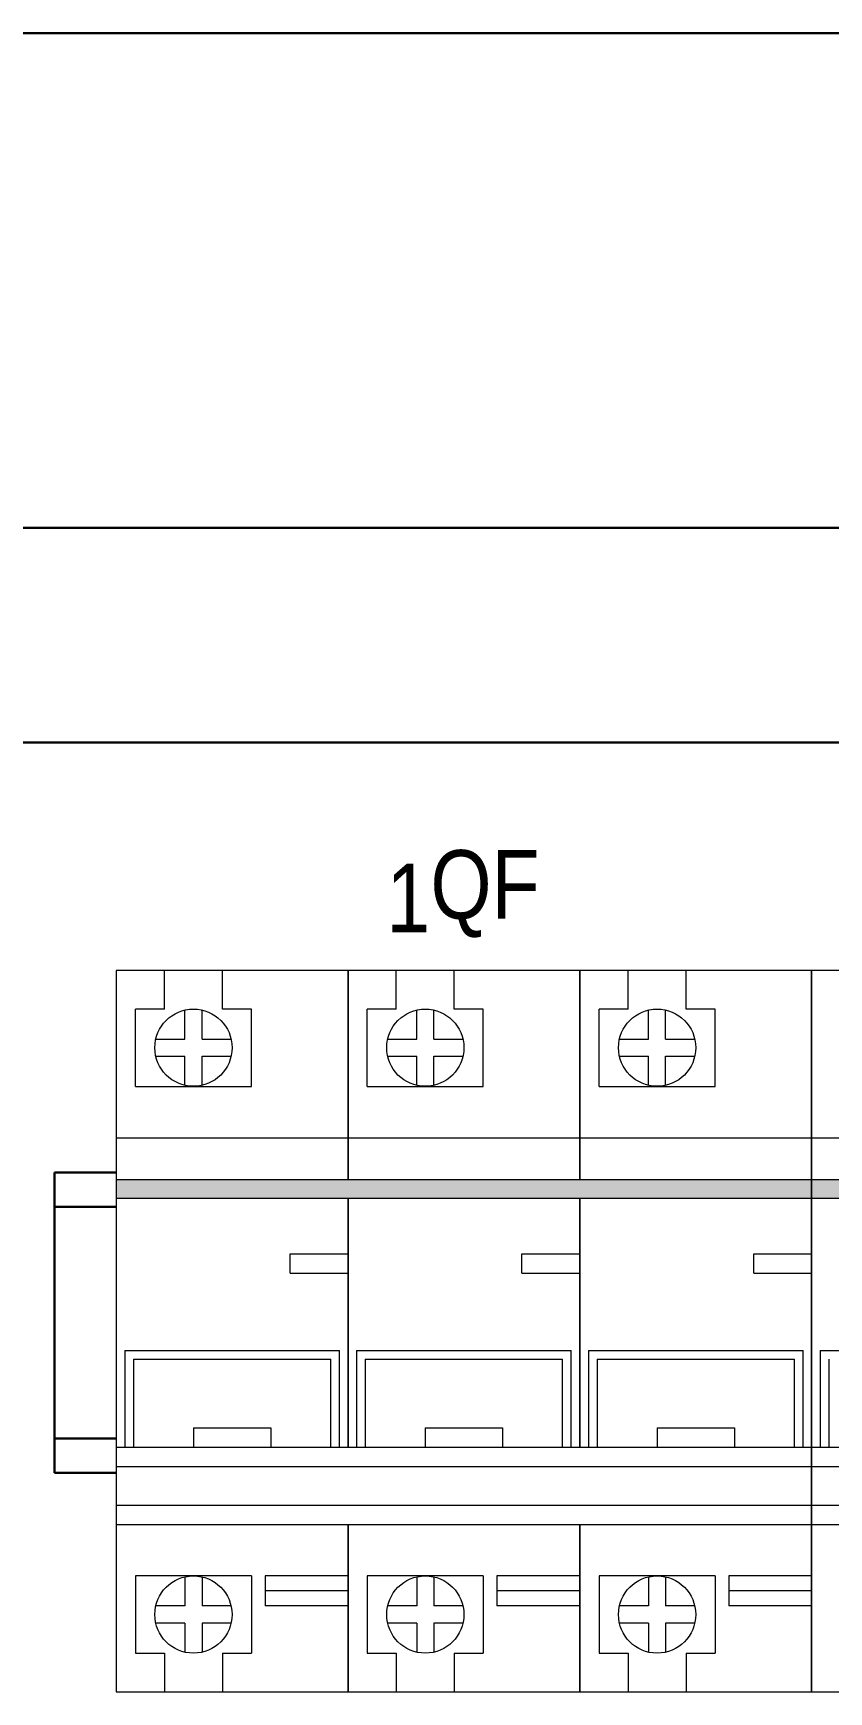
# Model space of a CAD drawing. Header units: millimetres. Extents: x -6000 to 26000, y -6000 to 26000.
# Drawn here: x 85.95 to 98.85, y -4927.23 to -4900.34 of the extents above; entities that cross this region are included whole.
import ezdxf

# ---------------------------------------------------------------- set-up
doc = ezdxf.new("R2010")
doc.units = ezdxf.units.MM
doc.header["$MEASUREMENT"] = 0
for name, color, linetype, lineweight in [('Чертеж и Рисунок_Ном._пера__1', 7, 'Continuous', 15), ('Чертеж и Рисунок_Ном._пера__2', 8, 'Continuous', 15), ('Чертеж и Рисунок_Ном._пера__21', 7, 'Continuous', 30), ('Чертеж и Рисунок_Ном._пера__7', 7, 'Continuous', 15)]:
    doc.layers.add(name, color=color, linetype=linetype, lineweight=lineweight)
doc.styles.add('СГЕНЕРИР_СТИЛЬ_1', font='')
doc.styles.get('СГЕНЕРИР_СТИЛЬ_1').set_extended_font_data('Arial Narrow')

msp = doc.modelspace()

# ---------------------------------------------------------------- hatches: boundary and pattern name
at = {"layer": 'Чертеж и Рисунок_Ном._пера__2', "linetype": 'Continuous', "lineweight": 15}
for points in [[(87.291, -4918.924), (87.291, -4919.224), (98.567, -4919.224), (98.567, -4918.924)], [(98.567, -4918.924), (98.567, -4919.224), (109.843, -4919.224), (109.843, -4918.924)]]:
    msp.add_hatch(color=8, dxfattribs=at).paths.add_polyline_path(points)

# ---------------------------------------------------------------- linework, layer by layer
at = {"layer": 'Чертеж и Рисунок_Ном._пера__2', "color": 8, "linetype": 'Continuous', "lineweight": 15}
for p, q in [((87.291, -4918.924), (98.567, -4918.924)), ((98.567, -4918.924), (109.843, -4918.924)), ((87.291, -4919.224), (98.567, -4919.224)), ((98.567, -4919.224), (109.843, -4919.224))]:
    msp.add_line(p, q, dxfattribs=at)
at = {"layer": 'Чертеж и Рисунок_Ном._пера__21', "color": 7, "linetype": 'Continuous', "lineweight": 30}
for p, q in [((77.532, -4900.341), (161.043, -4900.341)), ((85.187, -4908.361), (153.36, -4908.361)), ((153.36, -4911.838), (85.187, -4911.838)), ((86.292, -4918.807), (87.291, -4918.807)), ((86.292, -4923.675), (86.292, -4918.807)), ((86.292, -4919.363), (87.291, -4919.363)), ((87.291, -4923.119), (86.292, -4923.119)), ((87.291, -4923.675), (86.292, -4923.675))]:
    msp.add_line(p, q, dxfattribs=at)
at = {"layer": 'Чертеж и Рисунок_Ном._пера__7', "color": 7, "linetype": 'Continuous', "lineweight": 15}
for p, q in [((88.074, -4916.159), (88.074, -4915.532)), ((89.014, -4916.159), (89.014, -4915.532)), ((91.833, -4916.159), (91.833, -4915.532)), ((92.773, -4916.159), (92.773, -4915.532)), ((95.591, -4916.159), (95.591, -4915.532)), ((96.531, -4916.159), (96.531, -4915.532)), ((88.074, -4916.159), (87.605, -4916.159)), ((87.605, -4917.412), (87.605, -4916.159)), ((88.405, -4916.646), (88.405, -4916.174)), ((88.683, -4916.646), (88.683, -4916.174)), ((89.484, -4916.159), (89.014, -4916.159)), ((89.484, -4917.412), (89.484, -4916.159)), ((91.833, -4916.159), (91.363, -4916.159)), ((91.363, -4917.412), (91.363, -4916.159)), ((92.164, -4916.646), (92.164, -4916.174)), ((92.442, -4916.646), (92.442, -4916.174)), ((93.242, -4916.159), (92.773, -4916.159)), ((93.242, -4917.412), (93.242, -4916.159)), ((95.591, -4916.159), (95.122, -4916.159)), ((95.122, -4917.412), (95.122, -4916.159)), ((95.922, -4916.646), (95.922, -4916.174)), ((96.2, -4916.646), (96.2, -4916.174)), ((97.001, -4916.159), (96.531, -4916.159)), ((97.001, -4917.412), (97.001, -4916.159)), ((87.933, -4916.646), (88.405, -4916.646)), ((88.095, -4916.646), (88.405, -4916.646)), ((88.683, -4916.646), (89.155, -4916.646)), ((91.692, -4916.646), (92.164, -4916.646)), ((91.854, -4916.646), (92.164, -4916.646)), ((92.442, -4916.646), (92.913, -4916.646)), ((95.451, -4916.646), (95.922, -4916.646)), ((95.613, -4916.646), (95.922, -4916.646)), ((96.2, -4916.646), (96.672, -4916.646)), ((87.933, -4916.924), (88.405, -4916.924)), ((88.405, -4917.396), (88.405, -4916.924)), ((88.683, -4917.396), (88.683, -4916.924)), ((88.683, -4916.924), (89.155, -4916.924)), ((91.692, -4916.924), (92.164, -4916.924)), ((92.164, -4917.396), (92.164, -4916.924)), ((92.442, -4917.396), (92.442, -4916.924)), ((92.442, -4916.924), (92.913, -4916.924)), ((95.451, -4916.924), (95.922, -4916.924)), ((95.922, -4917.396), (95.922, -4916.924)), ((96.2, -4917.396), (96.2, -4916.924)), ((96.2, -4916.924), (96.672, -4916.924)), ((87.605, -4917.412), (89.484, -4917.412)), ((91.363, -4917.412), (93.242, -4917.412)), ((95.122, -4917.412), (97.001, -4917.412)), ((87.291, -4918.247), (91.05, -4918.247)), ((91.05, -4918.247), (94.808, -4918.247)), ((94.808, -4918.247), (98.567, -4918.247)), ((98.567, -4918.247), (102.326, -4918.247)), ((90.11, -4920.126), (91.05, -4920.126)), ((93.869, -4920.126), (94.808, -4920.126)), ((97.627, -4920.126), (98.567, -4920.126)), ((90.11, -4920.439), (91.05, -4920.439)), ((93.869, -4920.439), (94.808, -4920.439)), ((97.627, -4920.439), (98.567, -4920.439)), ((87.431, -4921.692), (90.911, -4921.692)), ((91.189, -4921.692), (94.669, -4921.692)), ((94.948, -4921.692), (98.428, -4921.692)), ((98.706, -4921.692), (102.186, -4921.692)), ((87.57, -4921.831), (90.771, -4921.831)), ((91.328, -4921.831), (94.53, -4921.831)), ((95.087, -4921.831), (98.289, -4921.831)), ((88.544, -4922.945), (89.797, -4922.945)), ((88.544, -4922.945), (88.544, -4923.258)), ((89.797, -4922.945), (89.797, -4923.258)), ((92.303, -4922.945), (93.556, -4922.945)), ((92.303, -4922.945), (92.303, -4923.258)), ((93.556, -4922.945), (93.556, -4923.258)), ((96.061, -4922.945), (97.314, -4922.945)), ((96.061, -4922.945), (96.061, -4923.258)), ((97.314, -4922.945), (97.314, -4923.258)), ((87.291, -4923.258), (98.567, -4923.258)), ((98.567, -4923.258), (109.843, -4923.258)), ((87.291, -4923.571), (98.567, -4923.571)), ((98.567, -4923.571), (109.843, -4923.571)), ((87.291, -4924.198), (98.567, -4924.198)), ((98.567, -4924.198), (109.843, -4924.198)), ((87.291, -4924.511), (98.567, -4924.511)), ((98.567, -4924.511), (109.843, -4924.511)), ((87.605, -4925.346), (87.605, -4926.599)), ((89.484, -4925.346), (87.605, -4925.346)), ((88.405, -4925.362), (88.405, -4925.834)), ((88.683, -4925.362), (88.683, -4925.834)), ((89.484, -4925.346), (89.484, -4926.599)), ((91.05, -4925.346), (89.706, -4925.346)), ((89.706, -4925.346), (89.706, -4925.834)), ((91.363, -4925.346), (91.363, -4926.599)), ((93.242, -4925.346), (91.363, -4925.346)), ((92.164, -4925.362), (92.164, -4925.834)), ((92.442, -4925.362), (92.442, -4925.834)), ((93.242, -4925.346), (93.242, -4926.599)), ((94.808, -4925.346), (93.464, -4925.346)), ((93.464, -4925.346), (93.464, -4925.834)), ((95.122, -4925.346), (95.122, -4926.599)), ((97.001, -4925.346), (95.122, -4925.346)), ((95.922, -4925.362), (95.922, -4925.834)), ((96.2, -4925.362), (96.2, -4925.834)), ((97.001, -4925.346), (97.001, -4926.599)), ((98.567, -4925.346), (97.223, -4925.346)), ((97.223, -4925.346), (97.223, -4925.834)), ((91.05, -4925.59), (89.706, -4925.59)), ((94.808, -4925.59), (93.464, -4925.59)), ((98.567, -4925.59), (97.223, -4925.59)), ((88.405, -4925.834), (87.933, -4925.834)), ((89.155, -4925.834), (88.683, -4925.834)), ((91.05, -4925.834), (89.706, -4925.834)), ((92.164, -4925.834), (91.692, -4925.834)), ((92.913, -4925.834), (92.442, -4925.834)), ((94.808, -4925.834), (93.464, -4925.834)), ((95.922, -4925.834), (95.451, -4925.834)), ((96.672, -4925.834), (96.2, -4925.834)), ((98.567, -4925.834), (97.223, -4925.834)), ((88.405, -4926.112), (87.933, -4926.112)), ((88.405, -4926.112), (88.405, -4926.584)), ((88.683, -4926.112), (88.683, -4926.584)), ((88.993, -4926.112), (88.683, -4926.112)), ((89.155, -4926.112), (88.683, -4926.112)), ((92.164, -4926.112), (91.692, -4926.112)), ((92.164, -4926.112), (92.164, -4926.584)), ((92.442, -4926.112), (92.442, -4926.584)), ((92.751, -4926.112), (92.442, -4926.112)), ((92.913, -4926.112), (92.442, -4926.112)), ((95.922, -4926.112), (95.451, -4926.112)), ((95.922, -4926.112), (95.922, -4926.584)), ((96.2, -4926.112), (96.2, -4926.584)), ((96.51, -4926.112), (96.2, -4926.112)), ((96.672, -4926.112), (96.2, -4926.112)), ((87.605, -4926.599), (88.074, -4926.599)), ((88.074, -4926.599), (88.074, -4927.226)), ((89.014, -4926.599), (89.484, -4926.599)), ((89.014, -4926.599), (89.014, -4927.226)), ((91.363, -4926.599), (91.833, -4926.599)), ((91.833, -4926.599), (91.833, -4927.226)), ((92.773, -4926.599), (93.242, -4926.599)), ((92.773, -4926.599), (92.773, -4927.226)), ((95.122, -4926.599), (95.591, -4926.599)), ((95.591, -4926.599), (95.591, -4927.226)), ((96.531, -4926.599), (97.001, -4926.599)), ((96.531, -4926.599), (96.531, -4927.226))]:
    msp.add_line(p, q, dxfattribs=at)
for points in [[(91.05, -4918.924), (91.05, -4915.532), (87.291, -4915.532), (87.291, -4927.226), (91.05, -4927.226), (91.05, -4924.511)], [(94.808, -4918.924), (94.808, -4915.532), (91.05, -4915.532), (91.05, -4918.924)], [(94.808, -4924.511), (94.808, -4927.226), (98.567, -4927.226), (98.567, -4915.532), (94.808, -4915.532), (94.808, -4918.924)], [(102.326, -4918.924), (102.326, -4915.532), (98.567, -4915.532), (98.567, -4927.226), (102.326, -4927.226), (102.326, -4924.511)], [(91.05, -4923.258), (91.05, -4919.224)], [(91.05, -4919.224), (91.05, -4923.258)], [(94.808, -4923.258), (94.808, -4919.224)], [(94.808, -4919.224), (94.808, -4923.258)], [(90.11, -4920.439), (90.11, -4920.126)], [(93.869, -4920.439), (93.869, -4920.126)], [(97.627, -4920.439), (97.627, -4920.126)], [(87.431, -4921.692), (87.431, -4923.258)], [(90.911, -4923.258), (90.911, -4921.692)], [(91.189, -4921.692), (91.189, -4923.258)], [(94.669, -4923.258), (94.669, -4921.692)], [(94.948, -4921.692), (94.948, -4923.258)], [(98.428, -4923.258), (98.428, -4921.692)], [(98.706, -4921.692), (98.706, -4923.258)], [(87.57, -4921.831), (87.57, -4923.258)], [(90.771, -4923.258), (90.771, -4921.831)], [(91.328, -4921.831), (91.328, -4923.258)], [(94.53, -4923.258), (94.53, -4921.831)], [(95.087, -4921.831), (95.087, -4923.258)], [(98.289, -4923.258), (98.289, -4921.831)], [(98.845, -4921.831), (98.845, -4923.258)], [(91.05, -4924.511), (91.05, -4927.226), (94.808, -4927.226), (94.808, -4924.511)]]:
    msp.add_lwpolyline(points, dxfattribs=at)
for centre in [(88.544, -4916.785), (92.303, -4916.785), (96.061, -4916.785), (88.544, -4925.973), (92.303, -4925.973), (96.061, -4925.973)]:
    msp.add_circle(centre, 0.626, dxfattribs=at)

# ---------------------------------------------------------------- texts
at = {"layer": 'Чертеж и Рисунок_Ном._пера__1', "color": 7, "linetype": 'Continuous', "lineweight": 15, "char_height": 1.1128, "attachment_point": 7, "style": 'СГЕНЕРИР_СТИЛЬ_1'}
for s, insert in [('\\A1;{\\pql;\\fArial Narrow|b0|i0|c204|p34;QF}', (92.386, -4915.001)), ('\\A1;{\\pql;\\fArial Narrow|b0|i0|c204|p34;1}', (91.674, -4914.914))]:
    msp.add_mtext(s, dxfattribs=dict(at, insert=insert))

doc.saveas('drawing.dxf')
